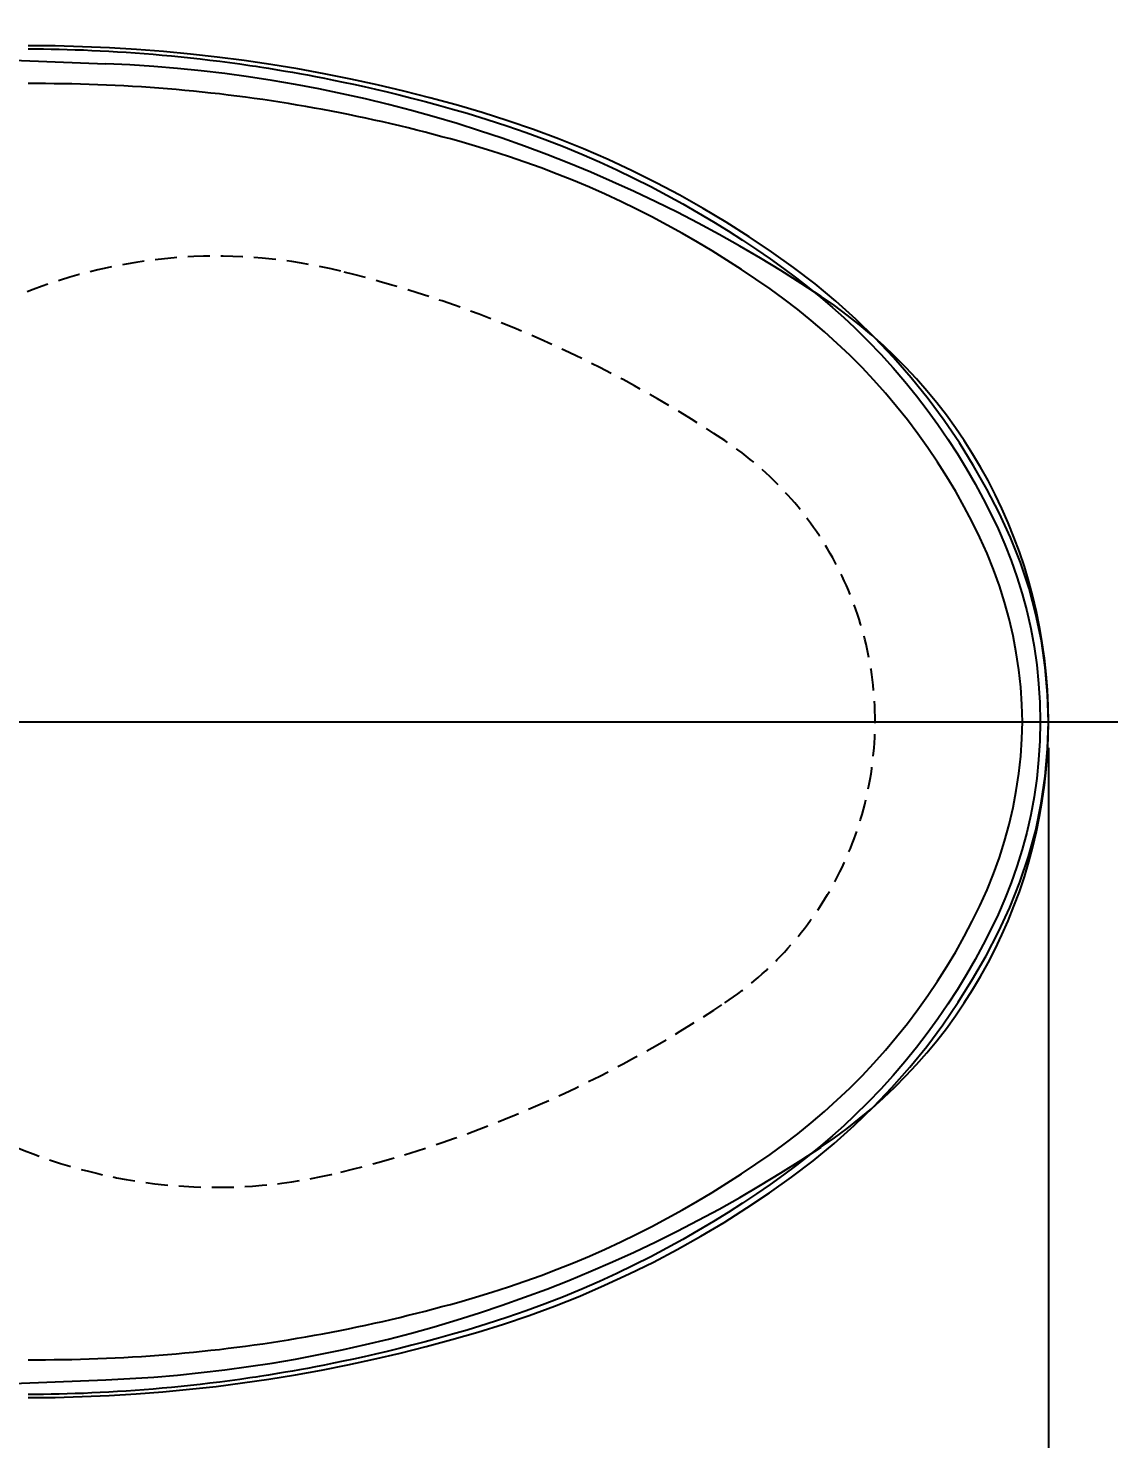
# Model space of a CAD drawing. Header units: millimetres. Extents: x 0 to 1800, y -67 to 2530.
# Drawn here: x 687 to 1001.2, y 1417.6 to 1824.4 of the extents above; entities that cross this region are included whole.
import ezdxf
from ezdxf.lldxf.tags import DXFTag

# ---------------------------------------------------------------- set-up
doc = ezdxf.new("R2010")
doc.units = ezdxf.units.MM
doc.linetypes.add('DASHED2', pattern=[9.525, 6.35, -3.175])
for name, color, linetype in [('내부선 및 부속', 4, 'Continuous'), ('외형선', 3, 'Continuous'), ('점선', 6, 'DASHED2'), ('중심선', 1, 'DASHED'), ('치수선', 7, 'Continuous')]:
    doc.layers.add(name, color=color, linetype=linetype)
doc.styles.add('____', font='')
doc.styles.get('____').set_extended_font_data('굴림')
tags = doc.linetypes.add('DASHDOT', pattern=[70, 31, -13, 13, -13]).pattern_tags.tags
tags[10:11] = [DXFTag(74, 4), DXFTag(75, 0), DXFTag(340, '0'), DXFTag(46, 0.0), DXFTag(50, 0.0), DXFTag(44, 0.0), DXFTag(45, 0.0)]
tags[8:9] = [DXFTag(74, 4), DXFTag(75, 0), DXFTag(340, '0'), DXFTag(46, 0.0), DXFTag(50, 0.0), DXFTag(44, 0.0), DXFTag(45, 0.0)]
tags[6:7] = [DXFTag(74, 4), DXFTag(75, 0), DXFTag(340, '0'), DXFTag(46, 0.0), DXFTag(50, 0.0), DXFTag(44, 0.0), DXFTag(45, 0.0)]
tags[4:5] = [DXFTag(74, 4), DXFTag(75, 0), DXFTag(340, '0'), DXFTag(46, 0.0), DXFTag(50, 0.0), DXFTag(44, 0.0), DXFTag(45, 0.0)]
tags = doc.linetypes.add('DASHED', pattern=[25.72, 12.86, -12.86]).pattern_tags.tags
tags[6:7] = [DXFTag(74, 4), DXFTag(75, 0), DXFTag(340, '0'), DXFTag(46, 0.0), DXFTag(50, 0.0), DXFTag(44, 0.0), DXFTag(45, 0.0)]
tags[4:5] = [DXFTag(74, 4), DXFTag(75, 0), DXFTag(340, '0'), DXFTag(46, 0.0), DXFTag(50, 0.0), DXFTag(44, 0.0), DXFTag(45, 0.0)]
doc.dimstyles.new('MSADIM', dxfattribs={"dimtxt": 33, "dimasz": 17, "dimexe": 10, "dimexo": 7.5, "dimgap": 10, "dimtad": 0, "dimtih": 1, "dimtoh": 1, "dimdec": 0, "dimzin": 1, "dimdsep": 46, "dimtxsty": '____', "dimcen": 11.25, "dimadec": 0, "dimazin": 0, "dimtfac": 1, "dimtdec": 0, "dimtix": 1, "dimtmove": 0, "dimatfit": 3, "dimfxl": 1, "dimtolj": 1, "dimtzin": 1, "dimarcsym": 0})

# ---------------------------------------------------------------- blocks, each defined once
blk = doc.blocks.new('*D3')
at = {"layer": '치수선', "color": 0, "linetype": 'Continuous', "lineweight": -2, "transparency": 16777216}
for p, q in [((981.24, 1616.86), (981.24, 1291.52)), ((521.26, 1529.31), (521.26, 1291.52)), ((538.26, 1301.52), (713.58, 1301.52)), ((964.24, 1301.52), (788.91, 1301.52))]:
    blk.add_line(p, q, dxfattribs=at)
at = {"layer": '치수선', "color": 0, "linetype": 'Continuous', "transparency": 16777216}
for points in [[(538.26, 1304.36), (538.26, 1298.69), (521.26, 1301.52)], [(964.24, 1304.36), (964.24, 1298.69), (981.24, 1301.52)]]:
    blk.add_solid(points, dxfattribs=at)
at = {"layer": '치수선', "color": 0, "linetype": 'Continuous', "transparency": 16777216, "insert": (751.25, 1301.52), "char_height": 25, "attachment_point": 5, "style": '____'}
blk.add_mtext('\\A1;460', dxfattribs=at)
blk = doc.blocks.new('*D4')
at = {"layer": '치수선', "color": 0, "linetype": 'Continuous', "lineweight": -2, "transparency": 16777216}
for p, q in [((981.24, 1616.86), (981.24, 1222.91)), ((281.24, 1436.86), (281.24, 1222.91)), ((298.24, 1232.91), (594.11, 1232.91)), ((964.24, 1232.91), (668.37, 1232.91))]:
    blk.add_line(p, q, dxfattribs=at)
at = {"layer": '치수선', "color": 0, "linetype": 'Continuous', "transparency": 16777216}
for points in [[(298.24, 1235.74), (298.24, 1230.07), (281.24, 1232.91)], [(964.24, 1235.74), (964.24, 1230.07), (981.24, 1232.91)]]:
    blk.add_solid(points, dxfattribs=at)
at = {"layer": '치수선', "color": 0, "linetype": 'Continuous', "transparency": 16777216, "insert": (631.24, 1232.91), "char_height": 25, "attachment_point": 5, "style": '____'}
blk.add_mtext('\\A1;700', dxfattribs=at)
blk = doc.blocks.new('*D5')
at = {"layer": '치수선', "color": 0, "linetype": 'Continuous', "lineweight": -2, "transparency": 16777216}
for p, q in [((981.24, 1616.86), (981.24, 1152.79)), ((261.24, 1293.27), (261.24, 1152.79)), ((278.24, 1162.79), (584.11, 1162.79)), ((964.24, 1162.79), (658.37, 1162.79))]:
    blk.add_line(p, q, dxfattribs=at)
at = {"layer": '치수선', "color": 0, "linetype": 'Continuous', "transparency": 16777216}
for points in [[(278.24, 1165.62), (278.24, 1159.96), (261.24, 1162.79)], [(964.24, 1165.62), (964.24, 1159.96), (981.24, 1162.79)]]:
    blk.add_solid(points, dxfattribs=at)
at = {"layer": '치수선', "color": 0, "linetype": 'Continuous', "transparency": 16777216, "insert": (621.24, 1162.79), "char_height": 25, "attachment_point": 5, "style": '____'}
blk.add_mtext('\\A1;720', dxfattribs=at)

msp = doc.modelspace()

# ---------------------------------------------------------------- linework, layer by layer
at = {"layer": '내부선 및 부속', "linetype": 'Continuous'}
for p, q in [((694.84, 1819.23), (687.02, 1819.31)), ((687.02, 1818.44), (689.2, 1818.42)), ((689.2, 1818.42), (691.41, 1818.39)), ((691.41, 1818.39), (693.65, 1818.35)), ((693.65, 1818.35), (695.93, 1818.3)), ((702.64, 1819.02), (694.84, 1819.23)), ((710.44, 1818.68), (702.64, 1819.02)), ((718.23, 1818.21), (710.44, 1818.68)), ((695.93, 1818.3), (698.24, 1818.24)), ((698.24, 1818.24), (700.57, 1818.16)), ((700.57, 1818.16), (702.94, 1818.08)), ((702.94, 1818.08), (705.35, 1817.97)), ((705.35, 1817.97), (707.78, 1817.86)), ((707.78, 1817.86), (710.25, 1817.73)), ((710.25, 1817.73), (712.74, 1817.58)), ((712.74, 1817.58), (715.27, 1817.42)), ((715.27, 1817.42), (717.83, 1817.25)), ((717.83, 1817.25), (720.42, 1817.05)), ((726.01, 1817.62), (718.23, 1818.21)), ((720.42, 1817.05), (723.04, 1816.84)), ((723.04, 1816.84), (725.7, 1816.61)), ((725.7, 1816.61), (728.38, 1816.36)), ((733.78, 1816.88), (726.01, 1817.62)), ((728.38, 1816.36), (731.1, 1816.1)), ((731.1, 1816.1), (733.84, 1815.81)), ((741.54, 1816.02), (733.78, 1816.88)), ((733.84, 1815.81), (736.62, 1815.5)), ((736.62, 1815.5), (739.43, 1815.17)), ((739.43, 1815.17), (742.26, 1814.82)), ((749.29, 1815.02), (741.54, 1816.02)), ((742.26, 1814.82), (745.13, 1814.45)), ((745.13, 1814.45), (748.03, 1814.05)), ((757.02, 1813.88), (749.29, 1815.02)), ((748.03, 1814.05), (750.96, 1813.63)), ((750.96, 1813.63), (751.73, 1813.52)), ((751.73, 1813.52), (752.65, 1813.38)), ((752.65, 1813.38), (753.72, 1813.22)), ((753.72, 1813.22), (754.94, 1813.03)), ((754.94, 1813.03), (756.3, 1812.81)), ((756.3, 1812.81), (757.81, 1812.57)), ((764.73, 1812.61), (757.02, 1813.88)), ((757.81, 1812.57), (759.46, 1812.3)), ((759.46, 1812.3), (761.26, 1811.99)), ((761.26, 1811.99), (763.2, 1811.66)), ((763.2, 1811.66), (765.29, 1811.29)), ((772.41, 1811.2), (764.73, 1812.61)), ((765.29, 1811.29), (767.53, 1810.88)), ((767.53, 1810.88), (769.9, 1810.43)), ((769.9, 1810.43), (772.42, 1809.94)), ((780.07, 1809.67), (772.41, 1811.2)), ((689.5, 1808.38), (686.98, 1808.37)), ((692.01, 1808.37), (689.5, 1808.38)), ((694.53, 1808.36), (692.01, 1808.37)), ((697.04, 1808.32), (694.53, 1808.36)), ((699.56, 1808.28), (697.04, 1808.32)), ((702.07, 1808.22), (699.56, 1808.28)), ((704.58, 1808.15), (702.07, 1808.22)), ((707.1, 1808.06), (704.58, 1808.15)), ((709.61, 1807.96), (707.1, 1808.06)), ((712.12, 1807.85), (709.61, 1807.96)), ((714.63, 1807.72), (712.12, 1807.85)), ((717.14, 1807.58), (714.63, 1807.72)), ((719.65, 1807.42), (717.14, 1807.58)), ((722.16, 1807.25), (719.65, 1807.42)), ((724.67, 1807.07), (722.16, 1807.25)), ((727.18, 1806.87), (724.67, 1807.07)), ((729.68, 1806.66), (727.18, 1806.87)), ((732.19, 1806.43), (729.68, 1806.66)), ((734.69, 1806.19), (732.19, 1806.43)), ((737.19, 1805.94), (734.69, 1806.19)), ((772.42, 1809.94), (775.09, 1809.41)), ((775.09, 1809.41), (777.89, 1808.83)), ((777.89, 1808.83), (780.84, 1808.2)), ((787.7, 1808), (780.07, 1809.67)), ((780.84, 1808.2), (783.93, 1807.52)), ((783.93, 1807.52), (787.16, 1806.78)), ((787.16, 1806.78), (790.52, 1805.99)), ((795.3, 1806.2), (787.7, 1808)), ((802.88, 1804.27), (795.3, 1806.2)), ((739.69, 1805.67), (737.19, 1805.94)), ((742.19, 1805.39), (739.69, 1805.67)), ((744.69, 1805.09), (742.19, 1805.39)), ((747.18, 1804.78), (744.69, 1805.09)), ((749.68, 1804.45), (747.18, 1804.78)), ((752.17, 1804.11), (749.68, 1804.45)), ((754.66, 1803.76), (752.17, 1804.11)), ((757.15, 1803.39), (754.66, 1803.76)), ((759.63, 1803.01), (757.15, 1803.39)), ((762.12, 1802.61), (759.63, 1803.01)), ((764.6, 1802.2), (762.12, 1802.61)), ((767.08, 1801.78), (764.6, 1802.2)), ((790.52, 1805.99), (794.03, 1805.13)), ((794.03, 1805.13), (797.67, 1804.21)), ((797.67, 1804.21), (801.45, 1803.23)), ((801.45, 1803.23), (805.36, 1802.17)), ((810.43, 1802.22), (802.88, 1804.27)), ((805.36, 1802.17), (809.4, 1801.04)), ((817.93, 1800.03), (810.43, 1802.22)), ((769.55, 1801.34), (767.08, 1801.78)), ((772.03, 1800.88), (769.55, 1801.34)), ((774.5, 1800.42), (772.03, 1800.88)), ((776.96, 1799.93), (774.5, 1800.42)), ((779.43, 1799.44), (776.96, 1799.93)), ((781.89, 1798.93), (779.43, 1799.44)), ((784.35, 1798.41), (781.89, 1798.93)), ((786.81, 1797.87), (784.35, 1798.41)), ((809.4, 1801.04), (813.57, 1799.82)), ((813.57, 1799.82), (819.36, 1798.06)), ((825.37, 1797.68), (817.93, 1800.03)), ((819.36, 1798.06), (825.04, 1796.22)), ((789.26, 1797.32), (786.81, 1797.87)), ((791.71, 1796.76), (789.26, 1797.32)), ((794.16, 1796.18), (791.71, 1796.76)), ((796.61, 1795.59), (794.16, 1796.18)), ((799.05, 1794.98), (796.61, 1795.59)), ((801.48, 1794.36), (799.05, 1794.98)), ((803.92, 1793.73), (801.48, 1794.36)), ((825.04, 1796.22), (830.61, 1794.3)), ((832.72, 1795.16), (825.37, 1797.68)), ((830.61, 1794.3), (836.07, 1792.29)), ((839.98, 1792.46), (832.72, 1795.16)), ((806.35, 1793.08), (803.92, 1793.73)), ((808.77, 1792.42), (806.35, 1793.08)), ((811.2, 1791.75), (808.77, 1792.42)), ((815.99, 1790.36), (811.2, 1791.75)), ((820.77, 1788.91), (815.99, 1790.36)), ((836.07, 1792.29), (841.42, 1790.2)), ((847.15, 1789.56), (839.98, 1792.46)), ((841.42, 1790.2), (846.66, 1788.03)), ((825.52, 1787.38), (820.77, 1788.91)), ((830.25, 1785.77), (825.52, 1787.38)), ((834.94, 1784.07), (830.25, 1785.77)), ((846.66, 1788.03), (851.79, 1785.8)), ((854.23, 1786.49), (847.15, 1789.56)), ((851.79, 1785.8), (856.81, 1783.49)), ((861.23, 1783.23), (854.23, 1786.49)), ((839.61, 1782.29), (834.94, 1784.07)), ((844.24, 1780.43), (839.61, 1782.29)), ((856.81, 1783.49), (861.72, 1781.13)), ((868.14, 1779.79), (861.23, 1783.23)), ((848.84, 1778.49), (844.24, 1780.43)), ((853.41, 1776.47), (848.84, 1778.49)), ((861.72, 1781.13), (866.53, 1778.71)), ((866.53, 1778.71), (871.22, 1776.23)), ((874.96, 1776.17), (868.14, 1779.79)), ((857.94, 1774.37), (853.41, 1776.47)), ((862.43, 1772.19), (857.94, 1774.37)), ((871.22, 1776.23), (875.8, 1773.71)), ((881.69, 1772.36), (874.96, 1776.17)), ((875.8, 1773.71), (880.27, 1771.14)), ((866.88, 1769.93), (862.43, 1772.19)), ((871.29, 1767.6), (866.88, 1769.93)), ((880.27, 1771.14), (884.63, 1768.53)), ((888.33, 1768.38), (881.69, 1772.36)), ((875.66, 1765.18), (871.29, 1767.6)), ((884.63, 1768.53), (888.89, 1765.89)), ((894.89, 1764.21), (888.33, 1768.38)), ((888.89, 1765.89), (893.04, 1763.22)), ((879.99, 1762.7), (875.66, 1765.18)), ((884.28, 1760.13), (879.99, 1762.7)), ((893.04, 1763.22), (897.09, 1760.53)), ((901.36, 1759.87), (894.89, 1764.21)), ((888.52, 1757.5), (884.28, 1760.13)), ((892.72, 1754.8), (888.52, 1757.5)), ((897.09, 1760.53), (901.03, 1757.81)), ((901.03, 1757.81), (904.86, 1755.07)), ((907.73, 1755.33), (901.36, 1759.87)), ((896.87, 1752.03), (892.72, 1754.8)), ((904.86, 1755.07), (908.58, 1752.3)), ((913.92, 1750.6), (907.73, 1755.33)), ((900.96, 1749.18), (896.87, 1752.03)), ((905, 1746.23), (900.96, 1749.18)), ((908.58, 1752.3), (912.17, 1749.5)), ((912.17, 1749.5), (915.64, 1746.67)), ((919.89, 1745.64), (913.92, 1750.6)), ((908.96, 1743.2), (905, 1746.23)), ((915.64, 1746.67), (918.99, 1743.8)), ((925.66, 1740.46), (919.89, 1745.64)), ((912.84, 1740.06), (908.96, 1743.2)), ((918.99, 1743.8), (922.22, 1740.92)), ((916.64, 1736.82), (912.84, 1740.06)), ((922.22, 1740.92), (925.33, 1738.01)), ((925.33, 1738.01), (929.16, 1734.23)), ((931.21, 1735.06), (925.66, 1740.46)), ((920.35, 1733.47), (916.64, 1736.82)), ((923.96, 1730.03), (920.35, 1733.47)), ((929.16, 1734.23), (932.86, 1730.37)), ((936.54, 1729.42), (931.21, 1735.06)), ((927.48, 1726.49), (923.96, 1730.03)), ((932.86, 1730.37), (936.43, 1726.44)), ((941.66, 1723.57), (936.54, 1729.42)), ((930.9, 1722.85), (927.48, 1726.49)), ((936.43, 1726.44), (939.86, 1722.45)), ((934.22, 1719.13), (930.9, 1722.85)), ((939.86, 1722.45), (943.16, 1718.39)), ((946.56, 1717.48), (941.66, 1723.57)), ((937.44, 1715.31), (934.22, 1719.13)), ((943.16, 1718.39), (946.31, 1714.27)), ((951.2, 1711.19), (946.56, 1717.48)), ((940.56, 1711.41), (937.44, 1715.31)), ((946.31, 1714.27), (949.33, 1710.1)), ((943.56, 1707.42), (940.56, 1711.41)), ((949.33, 1710.1), (952.22, 1705.88)), ((955.56, 1704.76), (951.2, 1711.19)), ((946.46, 1703.35), (943.56, 1707.42)), ((952.22, 1705.88), (954.97, 1701.62)), ((959.66, 1698.17), (955.56, 1704.76)), ((949.25, 1699.21), (946.46, 1703.35)), ((954.97, 1701.62), (957.59, 1697.33)), ((951.92, 1695), (949.25, 1699.21)), ((957.59, 1697.33), (960.09, 1693)), ((963.49, 1691.44), (959.66, 1698.17)), ((954.49, 1690.72), (951.92, 1695)), ((960.09, 1693), (962.45, 1688.65)), ((956.95, 1686.37), (954.49, 1690.72)), ((962.45, 1688.65), (964.66, 1684.33)), ((967.05, 1684.56), (963.49, 1691.44)), ((959.28, 1681.96), (956.95, 1686.37)), ((964.66, 1684.33), (966.73, 1679.96)), ((970.3, 1677.5), (967.05, 1684.56)), ((961.48, 1677.47), (959.28, 1681.96)), ((963.52, 1672.92), (961.48, 1677.47)), ((966.73, 1679.96), (968.68, 1675.47)), ((973.18, 1670.24), (970.3, 1677.5)), ((965.4, 1668.29), (963.52, 1672.92)), ((968.68, 1675.47), (970.5, 1670.86)), ((967.09, 1663.59), (965.4, 1668.29)), ((970.5, 1670.86), (972.16, 1666.13)), ((975.64, 1662.79), (973.18, 1670.24)), ((972.16, 1666.13), (973.66, 1661.28)), ((968.59, 1658.83), (967.09, 1663.59)), ((973.66, 1661.28), (974.99, 1656.31)), ((977.65, 1655.26), (975.64, 1662.79)), ((969.91, 1654.02), (968.59, 1658.83)), ((974.99, 1656.31), (976.14, 1651.23)), ((971.03, 1649.15), (969.91, 1654.02)), ((979.21, 1647.65), (977.65, 1655.26)), ((971.96, 1644.25), (971.03, 1649.15)), ((976.14, 1651.23), (977.09, 1646.04)), ((980.33, 1639.97), (979.21, 1647.65)), ((972.7, 1639.31), (971.96, 1644.25)), ((977.09, 1646.04), (977.85, 1640.75)), ((977.85, 1640.75), (978.4, 1635.37)), ((981.01, 1632.21), (980.33, 1639.97)), ((973.25, 1634.35), (972.7, 1639.31)), ((978.4, 1635.37), (978.73, 1629.91)), ((973.6, 1629.37), (973.25, 1634.35)), ((981.24, 1624.38), (981.01, 1632.21)), ((973.76, 1624.38), (973.6, 1629.37)), ((978.73, 1629.91), (978.84, 1624.38)), ((973.6, 1619.39), (973.76, 1624.38)), ((978.84, 1624.38), (978.73, 1618.85)), ((981.01, 1616.5), (981.24, 1624.38)), ((973.25, 1614.41), (973.6, 1619.39)), ((978.73, 1618.85), (978.4, 1613.39)), ((980.31, 1608.65), (981.01, 1616.5)), ((972.7, 1609.45), (973.25, 1614.41)), ((978.4, 1613.39), (977.85, 1608.01)), ((971.96, 1604.51), (972.7, 1609.45)), ((977.85, 1608.01), (977.09, 1602.72)), ((979.16, 1600.85), (980.31, 1608.65)), ((971.03, 1599.61), (971.96, 1604.51)), ((977.09, 1602.72), (976.14, 1597.53)), ((969.91, 1594.74), (971.03, 1599.61)), ((977.56, 1593.12), (979.16, 1600.85)), ((968.59, 1589.93), (969.91, 1594.74)), ((976.14, 1597.53), (974.99, 1592.45)), ((974.99, 1592.45), (973.66, 1587.48)), ((975.5, 1585.51), (977.56, 1593.12)), ((967.09, 1585.17), (968.59, 1589.93)), ((973.66, 1587.48), (972.16, 1582.63)), ((965.4, 1580.47), (967.09, 1585.17)), ((972.16, 1582.63), (970.5, 1577.9)), ((973.01, 1578.07), (975.5, 1585.51)), ((963.52, 1575.84), (965.4, 1580.47)), ((961.48, 1571.29), (963.52, 1575.84)), ((970.5, 1577.9), (968.68, 1573.29)), ((970.12, 1570.83), (973.01, 1578.07)), ((959.28, 1566.81), (961.48, 1571.29)), ((968.68, 1573.29), (966.73, 1568.8)), ((966.85, 1563.78), (970.12, 1570.83)), ((956.95, 1562.39), (959.28, 1566.81)), ((966.73, 1568.8), (964.66, 1564.43)), ((954.49, 1558.04), (956.95, 1562.39)), ((964.66, 1564.43), (962.45, 1560.11)), ((963.25, 1556.88), (966.85, 1563.78)), ((951.92, 1553.76), (954.49, 1558.04)), ((962.45, 1560.11), (960.09, 1555.76)), ((960.09, 1555.76), (957.59, 1551.44)), ((959.37, 1550.12), (963.25, 1556.88)), ((949.25, 1549.55), (951.92, 1553.76)), ((957.59, 1551.44), (954.97, 1547.14)), ((955.22, 1543.48), (959.37, 1550.12)), ((946.46, 1545.41), (949.25, 1549.55)), ((954.97, 1547.14), (952.22, 1542.88)), ((943.56, 1541.34), (946.46, 1545.41)), ((952.22, 1542.88), (949.33, 1538.66)), ((950.8, 1537), (955.22, 1543.48)), ((940.56, 1537.35), (943.56, 1541.34)), ((949.33, 1538.66), (946.31, 1534.49)), ((937.44, 1533.45), (940.56, 1537.35)), ((946.31, 1534.49), (943.16, 1530.37)), ((946.14, 1530.74), (950.8, 1537)), ((930.9, 1525.91), (934.22, 1529.64)), ((934.22, 1529.64), (937.44, 1533.45)), ((943.16, 1530.37), (939.86, 1526.31)), ((941.24, 1524.7), (946.14, 1530.74)), ((927.48, 1522.27), (930.9, 1525.91)), ((939.86, 1526.31), (936.43, 1522.32)), ((923.96, 1518.73), (927.48, 1522.27)), ((936.43, 1522.32), (932.86, 1518.39)), ((936.12, 1518.88), (941.24, 1524.7)), ((920.35, 1515.29), (923.96, 1518.73)), ((932.86, 1518.39), (929.16, 1514.53)), ((930.78, 1513.27), (936.12, 1518.88)), ((916.64, 1511.94), (920.35, 1515.29)), ((925.21, 1507.88), (930.78, 1513.27)), ((929.16, 1514.53), (925.33, 1510.76)), ((912.84, 1508.7), (916.64, 1511.94)), ((925.33, 1510.76), (922.22, 1507.85)), ((905, 1502.53), (908.96, 1505.56)), ((908.96, 1505.56), (912.84, 1508.7)), ((922.22, 1507.85), (918.99, 1504.96)), ((919.42, 1502.71), (925.21, 1507.88)), ((900.96, 1499.59), (905, 1502.53)), ((915.64, 1502.09), (912.17, 1499.26)), ((913.4, 1497.76), (919.42, 1502.71)), ((918.99, 1504.96), (915.64, 1502.09)), ((896.87, 1496.73), (900.96, 1499.59)), ((907.16, 1493.01), (913.4, 1497.76)), ((912.17, 1499.26), (908.58, 1496.46)), ((888.52, 1491.26), (892.72, 1493.96)), ((892.72, 1493.96), (896.87, 1496.73)), ((900.77, 1488.48), (907.16, 1493.01)), ((904.86, 1493.69), (901.03, 1490.95)), ((908.58, 1496.46), (904.86, 1493.69)), ((884.28, 1488.63), (888.52, 1491.26)), ((901.03, 1490.95), (897.09, 1488.23)), ((875.66, 1483.58), (879.99, 1486.07)), ((879.99, 1486.07), (884.28, 1488.63)), ((893.04, 1485.54), (888.89, 1482.87)), ((897.09, 1488.23), (893.04, 1485.54)), ((894.27, 1484.15), (900.77, 1488.48)), ((866.88, 1478.83), (871.29, 1481.16)), ((871.29, 1481.16), (875.66, 1483.58)), ((888.89, 1482.87), (884.63, 1480.23)), ((887.68, 1479.98), (894.27, 1484.15)), ((862.43, 1476.57), (866.88, 1478.83)), ((880.27, 1477.62), (875.8, 1475.05)), ((884.63, 1480.23), (880.27, 1477.62)), ((880.99, 1475.99), (887.68, 1479.98)), ((853.41, 1472.29), (857.94, 1474.39)), ((857.94, 1474.39), (862.43, 1476.57)), ((875.8, 1475.05), (871.22, 1472.53)), ((874.21, 1472.18), (880.99, 1475.99)), ((844.24, 1468.33), (848.84, 1470.27)), ((848.84, 1470.27), (853.41, 1472.29)), ((860.34, 1465.1), (867.33, 1468.55)), ((866.53, 1470.05), (861.72, 1467.63)), ((871.22, 1472.53), (866.53, 1470.05)), ((867.33, 1468.55), (874.21, 1472.18)), ((830.25, 1462.99), (834.94, 1464.69)), ((834.94, 1464.69), (839.61, 1466.47)), ((839.61, 1466.47), (844.24, 1468.33)), ((856.81, 1465.27), (851.79, 1462.97)), ((853.26, 1461.84), (860.34, 1465.1)), ((861.72, 1467.63), (856.81, 1465.27)), ((820.77, 1459.85), (825.52, 1461.38)), ((825.52, 1461.38), (830.25, 1462.99)), ((846.66, 1460.73), (841.42, 1458.56)), ((846.08, 1458.75), (853.26, 1461.84)), ((851.79, 1462.97), (846.66, 1460.73)), ((806.35, 1455.68), (808.77, 1456.34)), ((808.77, 1456.34), (811.2, 1457.01)), ((811.2, 1457.01), (815.99, 1458.4)), ((815.99, 1458.4), (820.77, 1459.85)), ((836.07, 1456.47), (830.61, 1454.46)), ((841.42, 1458.56), (836.07, 1456.47)), ((838.8, 1455.85), (846.08, 1458.75)), ((791.71, 1452.01), (794.16, 1452.58)), ((794.16, 1452.58), (796.61, 1453.18)), ((796.61, 1453.18), (799.05, 1453.78)), ((799.05, 1453.78), (801.48, 1454.4)), ((801.48, 1454.4), (803.92, 1455.03)), ((803.92, 1455.03), (806.35, 1455.68)), ((825.04, 1452.54), (819.36, 1450.7)), ((824.07, 1450.66), (831.45, 1453.15)), ((830.61, 1454.46), (825.04, 1452.54)), ((831.45, 1453.15), (838.8, 1455.85)), ((772.03, 1447.88), (774.5, 1448.35)), ((774.5, 1448.35), (776.96, 1448.83)), ((776.96, 1448.83), (779.43, 1449.32)), ((779.43, 1449.32), (781.89, 1449.83)), ((781.89, 1449.83), (784.35, 1450.35)), ((784.35, 1450.35), (786.81, 1450.89)), ((786.81, 1450.89), (789.26, 1451.44)), ((789.26, 1451.44), (791.71, 1452.01)), ((809.2, 1446.2), (816.65, 1448.35)), ((813.57, 1448.94), (809.4, 1447.73)), ((819.36, 1450.7), (813.57, 1448.94)), ((816.65, 1448.35), (824.07, 1450.66)), ((747.18, 1443.98), (749.68, 1444.31)), ((749.68, 1444.31), (752.17, 1444.65)), ((752.17, 1444.65), (754.66, 1445)), ((754.66, 1445), (757.15, 1445.37)), ((757.15, 1445.37), (759.63, 1445.75)), ((759.63, 1445.75), (762.12, 1446.15)), ((762.12, 1446.15), (764.6, 1446.56)), ((764.6, 1446.56), (767.08, 1446.99)), ((767.08, 1446.99), (769.55, 1447.42)), ((769.55, 1447.42), (772.03, 1447.88)), ((797.67, 1444.55), (794.03, 1443.63)), ((794.25, 1442.3), (801.74, 1444.19)), ((801.45, 1445.53), (797.67, 1444.55)), ((805.36, 1446.59), (801.45, 1445.53)), ((801.74, 1444.19), (809.2, 1446.2)), ((809.4, 1447.73), (805.36, 1446.59)), ((686.98, 1440.39), (689.5, 1440.38)), ((689.5, 1440.38), (692.01, 1440.39)), ((692.01, 1440.39), (694.53, 1440.41)), ((694.53, 1440.41), (697.04, 1440.44)), ((697.04, 1440.44), (699.56, 1440.48)), ((699.56, 1440.48), (702.07, 1440.54)), ((702.07, 1440.54), (704.58, 1440.62)), ((704.58, 1440.62), (707.1, 1440.7)), ((707.1, 1440.7), (709.61, 1440.8)), ((709.61, 1440.8), (712.12, 1440.92)), ((712.12, 1440.92), (714.63, 1441.04)), ((714.63, 1441.04), (717.14, 1441.18)), ((717.14, 1441.18), (719.65, 1441.34)), ((719.65, 1441.34), (722.16, 1441.51)), ((722.16, 1441.51), (724.67, 1441.69)), ((724.67, 1441.69), (727.18, 1441.89)), ((727.18, 1441.89), (729.68, 1442.1)), ((729.68, 1442.1), (732.19, 1442.33)), ((732.19, 1442.33), (734.69, 1442.57)), ((734.69, 1442.57), (737.19, 1442.82)), ((737.19, 1442.82), (739.69, 1443.09)), ((739.69, 1443.09), (742.19, 1443.37)), ((742.19, 1443.37), (744.69, 1443.67)), ((744.69, 1443.67), (747.18, 1443.98)), ((780.84, 1440.56), (777.89, 1439.93)), ((779.2, 1438.91), (786.73, 1440.54)), ((783.93, 1441.24), (780.84, 1440.56)), ((787.16, 1441.98), (783.93, 1441.24)), ((786.73, 1440.54), (794.25, 1442.3)), ((790.52, 1442.77), (787.16, 1441.98)), ((794.03, 1443.63), (790.52, 1442.77)), ((756.3, 1435.95), (754.94, 1435.73)), ((757.81, 1436.19), (756.3, 1435.95)), ((756.46, 1434.8), (764.06, 1436.04)), ((759.46, 1436.46), (757.81, 1436.19)), ((761.26, 1436.77), (759.46, 1436.46)), ((763.2, 1437.1), (761.26, 1436.77)), ((765.29, 1437.47), (763.2, 1437.1)), ((764.06, 1436.04), (771.64, 1437.41)), ((767.53, 1437.88), (765.29, 1437.47)), ((769.9, 1438.33), (767.53, 1437.88)), ((772.42, 1438.82), (769.9, 1438.33)), ((771.64, 1437.41), (779.2, 1438.91)), ((775.09, 1439.35), (772.42, 1438.82)), ((777.89, 1439.93), (775.09, 1439.35)), ((723.04, 1431.92), (720.42, 1431.71)), ((725.7, 1432.15), (723.04, 1431.92)), ((728.38, 1432.4), (725.7, 1432.15)), ((731.1, 1432.66), (728.38, 1432.4)), ((733.84, 1432.95), (731.1, 1432.66)), ((733.52, 1431.85), (741.19, 1432.7)), ((736.62, 1433.26), (733.84, 1432.95)), ((739.43, 1433.59), (736.62, 1433.26)), ((742.26, 1433.94), (739.43, 1433.59)), ((741.19, 1432.7), (748.84, 1433.68)), ((745.13, 1434.31), (742.26, 1433.94)), ((748.03, 1434.71), (745.13, 1434.31)), ((750.96, 1435.13), (748.03, 1434.71)), ((748.84, 1433.68), (756.46, 1434.8)), ((751.73, 1435.24), (750.96, 1435.13)), ((752.65, 1435.38), (751.73, 1435.24)), ((753.72, 1435.55), (752.65, 1435.38)), ((754.94, 1435.73), (753.72, 1435.55)), ((689.2, 1430.34), (687.02, 1430.32)), ((687.02, 1429.45), (694.83, 1429.53)), ((691.41, 1430.37), (689.2, 1430.34)), ((693.65, 1430.41), (691.41, 1430.37)), ((695.93, 1430.46), (693.65, 1430.41)), ((694.83, 1429.53), (702.61, 1429.74)), ((698.24, 1430.52), (695.93, 1430.46)), ((700.57, 1430.6), (698.24, 1430.52)), ((702.94, 1430.68), (700.57, 1430.6)), ((702.61, 1429.74), (710.37, 1430.08)), ((705.35, 1430.79), (702.94, 1430.68)), ((707.78, 1430.9), (705.35, 1430.79)), ((710.25, 1431.03), (707.78, 1430.9)), ((712.74, 1431.18), (710.25, 1431.03)), ((710.37, 1430.08), (718.11, 1430.54)), ((715.27, 1431.34), (712.74, 1431.18)), ((717.83, 1431.51), (715.27, 1431.34)), ((720.42, 1431.71), (717.83, 1431.51)), ((718.11, 1430.54), (725.82, 1431.13)), ((725.82, 1431.13), (733.52, 1431.85))]:
    msp.add_line(p, q, dxfattribs=at)
at = {"layer": '외형선'}
for p, q in [((453.69, 1824.36), (709.44, 1814.11)), ((453.69, 1424.36), (709.44, 1434.61))]:
    msp.add_line(p, q, dxfattribs=at)
for centre, radius, start, end in [((693.43, 1414.43), 400, 56.2421, 87.7055), ((833.74, 1624.36), 147.5, 303.7579, 56.2421), ((693.43, 1834.28), 400, 272.2945, 303.7579)]:
    msp.add_arc(centre, radius, start, end, dxfattribs=at)
at = {"layer": '점선'}
for centre, radius, start, end in [((741.29, 1608.62), 150, 76.1542, 145.0898), ((693.43, 1414.43), 350, 56.2421, 76.1542), ((833.74, 1624.36), 97.5, 303.7579, 56.2421), ((741.29, 1640.1), 150, 214.9102, 283.8458), ((693.43, 1834.28), 350, 283.8458, 303.7579)]:
    msp.add_arc(centre, radius, start, end, dxfattribs=at)
at = {"layer": '중심선', "linetype": 'DASHDOT'}
msp.add_line((256.24, 1624.36), (1001.24, 1624.36), dxfattribs=at)

# ---------------------------------------------------------------- dimensions: what is measured, and where the dimension line sits
at = {"layer": '치수선', "linetype": 'Continuous'}
for base, p2, picture, middle in [((261.24, 1162.79), (261.24, 1300.77), '*D5', (621.24, 1162.79)), ((281.24, 1232.91), (281.24, 1444.36), '*D4', (631.24, 1232.91)), ((521.26, 1301.52), (521.26, 1536.81), '*D3', (751.25, 1301.52))]:
    dim = msp.add_linear_dim(base=base, p1=(981.24, 1624.36), p2=p2, dimstyle='MSADIM', override={"dimtxt": 25}, dxfattribs=at)
    dim.commit()
    dim.dimension.update_dxf_attribs({"geometry": picture, "text_midpoint": middle})

doc.saveas('drawing.dxf')
